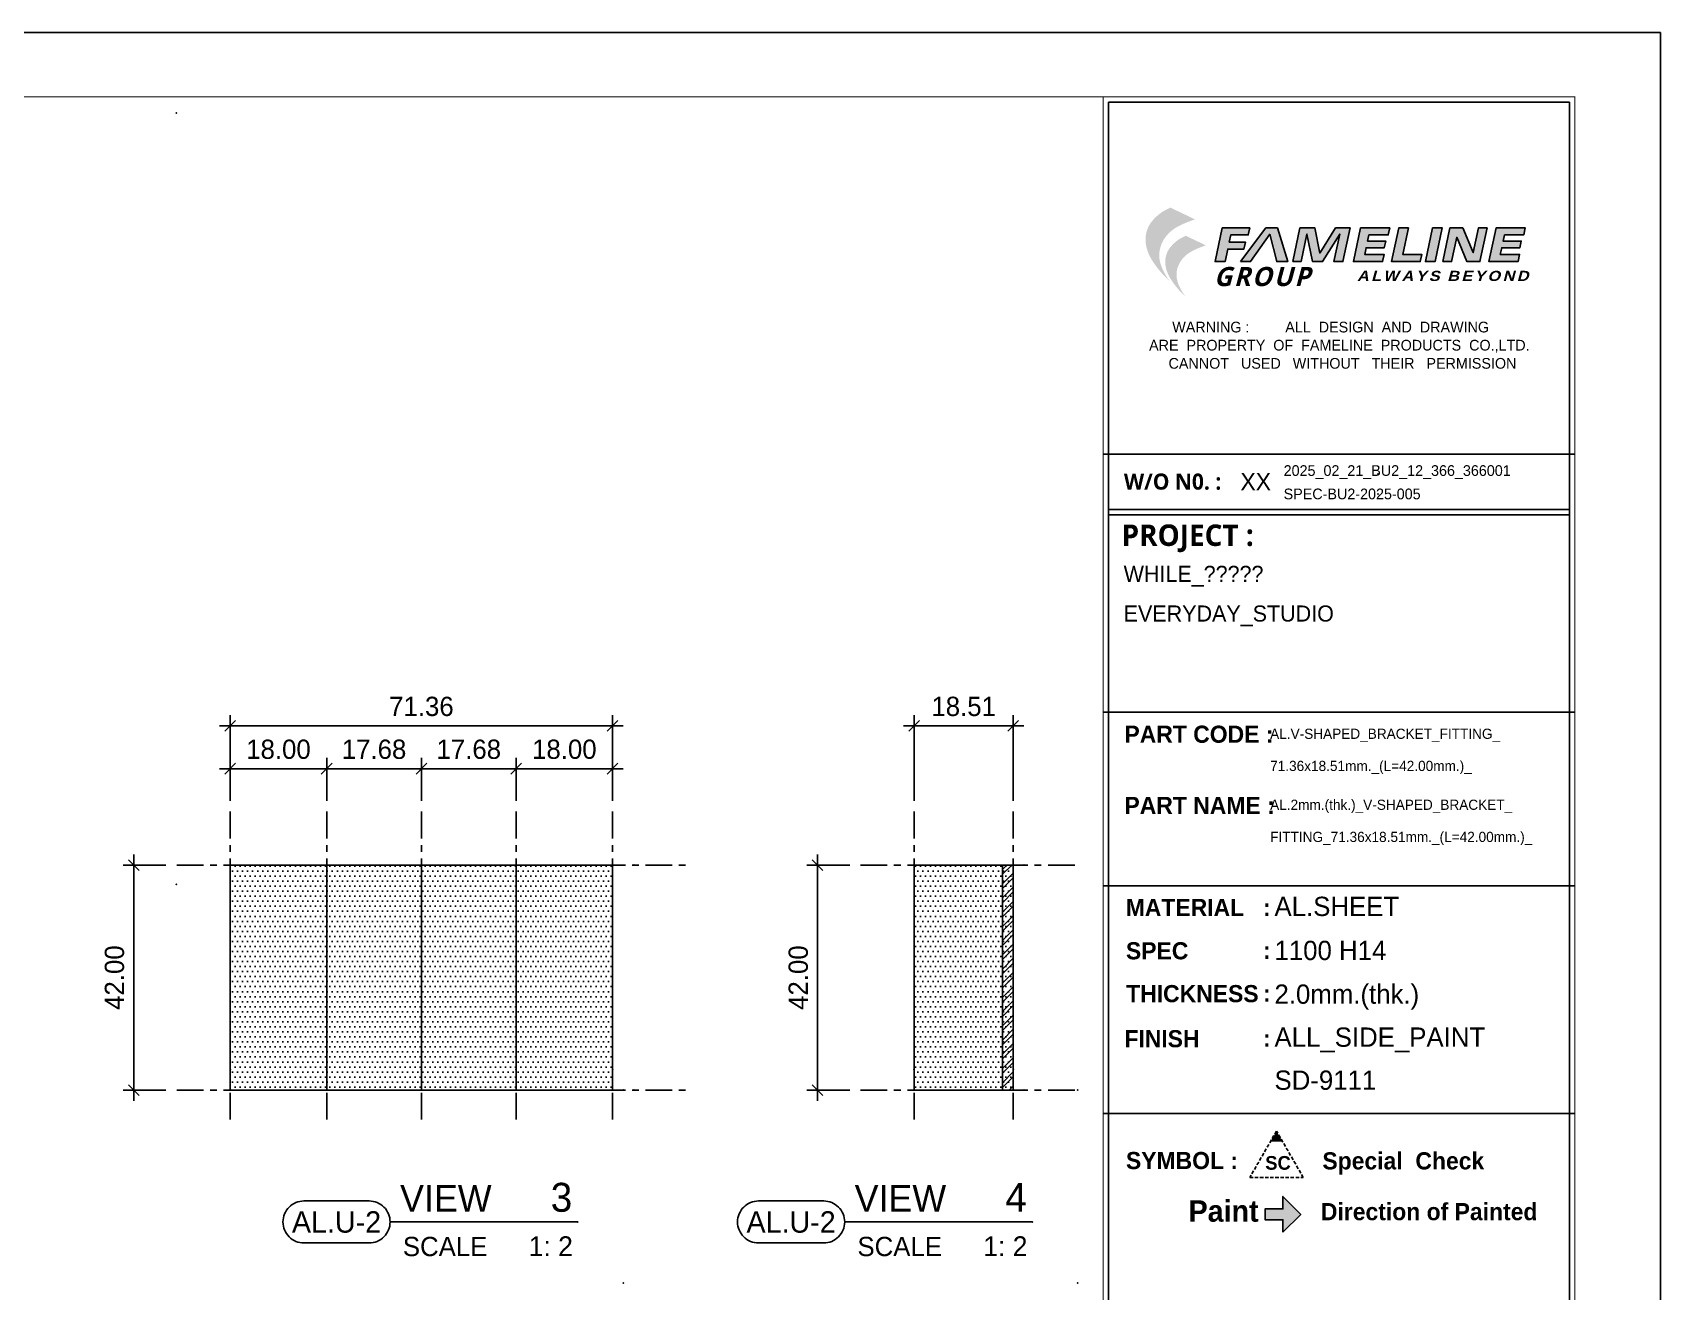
# Model space of a CAD drawing. Header units: millimetres. Extents: x -244126 to 368105, y -173968 to 259060.
# Drawn here: x 22393 to 22696.8, y 56581.8 to 56816.8 of the extents above; entities that cross this region are included whole.
import ezdxf
from ezdxf.enums import TextEntityAlignment as Align

# ---------------------------------------------------------------- set-up
doc = ezdxf.new("R2010")
doc.units = ezdxf.units.MM
doc.header["$MEASUREMENT"] = 0
for name, pattern in [('005_GG_TA_LINE', [13.75, 5, -1.25, 1.25, -1.25, 5]), ('ACAD_ISO04W100', [30, 24, -3, 0, -3]), ('BORDER2', [22.225, 6.35, -3.175, 6.35, -3.175, 0, -3.175]), ('CENTER', [2, 1.25, -0.25, 0.25, -0.25]), ('HIDDEN', [9.525, 6.35, -3.175]), ('TA_GL_000.00010', [0.000275, 0.0001, -2.5e-05, 2.5e-05, -2.5e-05, 0.0001]), ('TA_GL_005.00', [13.75, 5, -1.25, 1.25, -1.25, 5])]:
    doc.linetypes.add(name, pattern=pattern)
for name, color, linetype in [('000 - D I M 0.25', 6, 'Continuous'), ('000 - GRID', 8, 'CENTER'), ('000 - H A T C H', 8, 'Continuous'), ('000 - L I N E 0.1', 1, 'Continuous'), ('000 - SYMBOL CON', 1, 'Continuous'), ('000 - T E X T', 4, 'Continuous'), ('000 - TITLEBLOCK', 4, 'Continuous'), ('FL-Support ii', 5, 'Continuous'), ('T E X T', 4, 'Continuous')]:
    doc.layers.add(name, color=color, linetype=linetype)
doc.styles.add('BROWALLIA', font='BrowalliaUPC.ttf')
doc.styles.add('Cetury Gothic', font='GOTHIC.TTF')
doc.styles.add('CORDIA', font='cordia.shx')
doc.styles.add('MtXpl_BrowalliaUPC', font='BrowalliaUPC.ttf')
doc.styles.add('MtXpl_Century_Gothic', font='GOTHICB.TTF')
doc.styles.add('MtXpl_Malgun_Gothic', font='malgunbd.ttf')
doc.styles.add('TA', font='Cordia New.ttf', dxfattribs={"height": 4.5})
doc.dimstyles.new('DIM E-E', dxfattribs={"dimscale": 2, "dimtxt": 0.18, "dimasz": 0.1, "dimexe": 0.1, "dimexo": 0.1, "dimgap": 0.09, "dimtad": 1, "dimtoh": 1, "dimzin": 0, "dimdsep": 46, "dimtxsty": 'CORDIA', "dimblk": 'OBLIQUE', "dimcen": 0.1, "dimdle": 0.1, "dimclrd": 40, "dimclre": 140, "dimclrt": 3, "dimadec": 0, "dimazin": 0, "dimtfac": 1, "dimtix": 1, "dimtmove": 2, "dimatfit": 3, "dimfxl": 1, "dimtolj": 1, "dimtzin": 0, "dimarcsym": 0})
pattern_1 = [(0, (2041.442, 16.5238), (0.46875, 0.9375), [0, -0.9375])]

# ---------------------------------------------------------------- blocks, each defined once
blk = doc.blocks.new('A$Cfd196da9')
at = {"color": 0, "linetype": 'ByBlock', "const_width": 0.1}
blk.add_lwpolyline([(-143.5, -98), (96.5, -98), (96.5, 99), (-143.5, 99)], close=True, dxfattribs=at)
blk = doc.blocks.new('NEW LOGO FAMELINE')
h = blk.add_hatch(color=3)
h.dxf.hatch_style = 1
h.set_gradient(color1=(51, 51, 51), color2=(132, 132, 132), tint=1, name='INVHEMISPHERICAL')
edge = h.paths.add_edge_path()
edge.add_spline(control_points=[(167, -151.3), (166.2, -150.2), (164.6, -148), (161.9, -143.2), (159.3, -137.4), (158.4, -130.6), (159.4, -124.4), (161.9, -118.6), (166.8, -112.3), (175.3, -106.8), (182.7, -104.2), (186.7, -102.7)], knot_values=[0, 0, 0, 0, 3.999368, 8.221458, 16.423435, 22.935826, 28.683381, 35.030362, 41.70231, 52.106571, 65.045306, 65.045306, 65.045306, 65.045306], degree=3, periodic=0)
edge.add_line((186.7, -102.7), (167.5, -93.5))
edge.add_spline(control_points=[(167.5, -93.5), (165.3, -94.5), (160.7, -96.8), (154.8, -101.7), (150.3, -107.6), (148, -114.3), (147.8, -121.1), (149.6, -128.8), (153.3, -135.6), (157.9, -141.6), (162.1, -146.7), (165.3, -149.7), (167, -151.3)], knot_values=[0, 0, 0, 0, 7.114643, 15.455222, 22.761373, 29.246418, 36.248595, 42.954952, 52.716962, 59.173886, 65.493194, 72.469008, 72.469008, 72.469008, 72.469008], degree=3, periodic=0)
edge = h.paths.add_edge_path(flags=16)
edge.add_spline(control_points=[(174.4, -106.3), (174.1, -106.2), (172.5, -105.6), (168.6, -105.4), (162.7, -105.8), (156.2, -106.9), (152.6, -109.1), (151, -110.1)], knot_values=[0, 0, 0, 0, 1.056476, 5.025479, 11.599149, 18.811417, 24.352285, 24.352285, 24.352285, 24.352285], degree=3, periodic=0)
edge.add_spline(control_points=[(151, -110.1), (151.1, -109.8), (151.2, -109.5), (151.8, -108.3), (152.4, -107.3), (153.9, -105.1), (154.9, -104), (157.1, -101.7), (158.4, -100.5), (160.4, -99), (161.1, -98.5), (162.6, -97.6), (163.3, -97.1), (164.9, -96.2), (165.8, -95.8), (167, -95.2), (167.2, -95.1), (167.5, -95)], knot_values=[0.636744, 0.636744, 0.636744, 0.636744, 1.528083, 1.528083, 5.150301, 5.150301, 9.845601, 9.845601, 15.15015, 15.15015, 17.802424, 17.802424, 20.454698, 20.454698, 23.491903, 23.491903, 24.373762, 24.373762, 24.373762, 24.373762], degree=3, periodic=0)
edge.add_line((167.5, -95), (183.3, -102.6))
edge.add_spline(control_points=[(183.3, -102.6), (182.4, -102.9), (181.5, -103.2), (178.6, -104.4), (176.5, -105.2), (174.4, -106.3)], knot_values=[3.151221, 3.151221, 3.151221, 3.151221, 5.963358, 5.963358, 12.618488, 12.618488, 12.618488, 12.618488], degree=3, periodic=0)
h = blk.add_hatch(color=253)
h.dxf.hatch_style = 1
edge = h.paths.add_edge_path()
edge.add_spline(control_points=[(167.5, -95), (167.2, -95.1), (167, -95.2), (165.8, -95.8), (164.9, -96.2), (163.3, -97.1), (162.6, -97.6), (161.1, -98.5), (160.4, -99), (158.4, -100.5), (157.1, -101.7), (154.9, -104), (153.9, -105.1), (152.4, -107.3), (151.8, -108.3), (151.2, -109.5), (151.1, -109.8), (151, -110.1)], knot_values=[0.636744, 0.636744, 0.636744, 0.636744, 1.518603, 1.518603, 4.555808, 4.555808, 7.208082, 7.208082, 9.860357, 9.860357, 15.164905, 15.164905, 19.860205, 19.860205, 23.482423, 23.482423, 24.373762, 24.373762, 24.373762, 24.373762], degree=3, periodic=0)
edge.add_spline(control_points=[(151, -110.1), (152.6, -109.1), (156.2, -106.9), (162.7, -105.8), (168.6, -105.4), (172.5, -105.6), (174.1, -106.2), (174.4, -106.3)], knot_values=[0, 0, 0, 0, 5.540868, 12.753135, 19.326806, 23.295809, 24.352285, 24.352285, 24.352285, 24.352285], degree=3, periodic=0)
edge.add_spline(control_points=[(174.4, -106.3), (176.5, -105.2), (178.6, -104.4), (181.5, -103.2), (182.4, -102.9), (183.3, -102.6)], knot_values=[3.151221, 3.151221, 3.151221, 3.151221, 9.806351, 9.806351, 12.618488, 12.618488, 12.618488, 12.618488], degree=3, periodic=0)
edge.add_line((183.3, -102.6), (167.5, -95))
edge = h.paths.add_edge_path()
edge.add_spline(control_points=[(179.5, -116.8), (179.3, -116.9), (179.1, -117), (178.1, -117.4), (177.4, -117.8), (176, -118.5), (175.4, -118.9), (174.3, -119.6), (173.7, -120), (172, -121.3), (171, -122.3), (169.1, -124.2), (168.3, -125.1), (167.1, -126.9), (166.6, -127.7), (166.1, -128.8), (166, -129), (165.9, -129.2)], knot_values=[0.636744, 0.636744, 0.636744, 0.636744, 1.518603, 1.518603, 4.555808, 4.555808, 7.208082, 7.208082, 9.860357, 9.860357, 15.164905, 15.164905, 19.860205, 19.860205, 23.482423, 23.482423, 24.373762, 24.373762, 24.373762, 24.373762], degree=3, periodic=0)
edge.add_spline(control_points=[(165.9, -129.2), (166.3, -129), (166.6, -128.7), (167, -128.5)], knot_values=[0, 0, 0, 0, 1.522018, 1.522018, 1.522018, 1.522018], degree=3, periodic=0)
edge.add_spline(control_points=[(167, -128.5), (167.7, -128.1), (168.5, -127.7), (169.2, -127.3)], knot_values=[1.522018, 1.522018, 1.522018, 1.522018, 4.566053, 4.566053, 4.566053, 4.566053], degree=3, periodic=0)
edge.add_spline(control_points=[(169.2, -127.3), (169.5, -127.2), (170.2, -126.9), (171, -126.6), (171.6, -126.5)], knot_values=[4.566053, 4.566053, 4.566053, 4.566053, 5.540868, 7.610089, 7.610089, 7.610089, 7.610089], degree=3, periodic=0)
edge.add_spline(control_points=[(171.6, -126.5), (172.4, -126.3), (173.2, -126.1), (174, -126)], knot_values=[7.610089, 7.610089, 7.610089, 7.610089, 10.654125, 10.654125, 10.654125, 10.654125], degree=3, periodic=0)
edge.add_spline(control_points=[(174, -126), (174.6, -125.9), (175.8, -125.7), (177.1, -125.6), (177.8, -125.5)], knot_values=[10.654125, 10.654125, 10.654125, 10.654125, 12.753135, 15.220178, 15.220178, 15.220178, 15.220178], degree=3, periodic=0)
edge.add_spline(control_points=[(177.8, -125.5), (178.9, -125.5), (180.1, -125.4), (181.4, -125.4), (181.5, -125.4)], knot_values=[15.220178, 15.220178, 15.220178, 15.220178, 19.326806, 19.786231, 19.786231, 19.786231, 19.786231], degree=3, periodic=0)
edge.add_spline(control_points=[(181.5, -125.4), (182.1, -125.5), (182.8, -125.5), (183.4, -125.6)], knot_values=[19.786231, 19.786231, 19.786231, 19.786231, 22.069258, 22.069258, 22.069258, 22.069258], degree=3, periodic=0)
edge.add_spline(control_points=[(183.4, -125.6), (183.7, -125.6), (184.1, -125.7), (184.5, -125.8), (184.6, -125.9)], knot_values=[22.069258, 22.069258, 22.069258, 22.069258, 23.295809, 23.591276, 23.591276, 23.591276, 23.591276], degree=3, periodic=0)
edge.add_spline(control_points=[(184.6, -125.9), (184.8, -125.9), (185, -126), (185.2, -126.1)], knot_values=[23.591276, 23.591276, 23.591276, 23.591276, 24.352285, 24.352285, 24.352285, 24.352285], degree=3, periodic=0)
edge.add_spline(control_points=[(185.2, -126.1), (186.9, -125.2), (188.6, -124.5), (191, -123.5), (191.8, -123.3), (192.5, -123)], knot_values=[3.151221, 3.151221, 3.151221, 3.151221, 9.806351, 9.806351, 12.618488, 12.618488, 12.618488, 12.618488], degree=3, periodic=0)
edge.add_line((192.5, -123), (179.5, -116.8))
h = blk.add_hatch(color=3)
h.dxf.hatch_style = 1
h.set_gradient(color1=(51, 51, 51), color2=(132, 132, 132), tint=1, name='INVHEMISPHERICAL')
edge = h.paths.add_edge_path()
edge.add_spline(control_points=[(179.1, -163.1), (178.5, -162.2), (177.2, -160.4), (174.9, -156.5), (172.8, -151.7), (172, -146), (172.8, -140.9), (174.9, -136.2), (178.9, -131), (185.9, -126.5), (192, -124.3), (195.3, -123.1)], knot_values=[0, 0, 0, 0, 3.28902, 6.761203, 13.506384, 18.862075, 23.588778, 28.808439, 34.295348, 42.851654, 53.492273, 53.492273, 53.492273, 53.492273], degree=3, periodic=0)
edge.add_line((195.3, -123.1), (179.5, -115.6))
edge.add_spline(control_points=[(179.5, -115.6), (177.7, -116.4), (173.9, -118.3), (169.1, -122.3), (165.3, -127.2), (163.4, -132.7), (163.3, -138.3), (164.8, -144.6), (167.9, -150.2), (171.6, -155.1), (175.1, -159.3), (177.7, -161.8), (179.1, -163.1)], knot_values=[0, 0, 0, 0, 5.850974, 12.71014, 18.718608, 24.051811, 29.810295, 35.325501, 43.35363, 48.663707, 53.86061, 59.597414, 59.597414, 59.597414, 59.597414], degree=3, periodic=0)
edge = h.paths.add_edge_path(flags=16)
edge.add_spline(control_points=[(171.6, -126.5), (171, -126.6), (170.2, -126.9), (169.5, -127.2), (169.2, -127.3)], knot_values=[4.566053, 4.566053, 4.566053, 4.566053, 6.635274, 7.610089, 7.610089, 7.610089, 7.610089], degree=3, periodic=0)
edge.add_spline(control_points=[(169.2, -127.3), (168.5, -127.7), (167.7, -128.1), (167, -128.5)], knot_values=[1.522018, 1.522018, 1.522018, 1.522018, 4.566053, 4.566053, 4.566053, 4.566053], degree=3, periodic=0)
edge.add_spline(control_points=[(167, -128.5), (166.6, -128.7), (166.3, -129), (165.9, -129.2)], knot_values=[0, 0, 0, 0, 1.522018, 1.522018, 1.522018, 1.522018], degree=3, periodic=0)
edge.add_spline(control_points=[(165.9, -129.2), (166, -129), (166.1, -128.8), (166.6, -127.7), (167.1, -126.9), (168.3, -125.1), (169.1, -124.2), (171, -122.3), (172, -121.3), (173.7, -120), (174.3, -119.6), (175.4, -118.9), (176, -118.5), (177.4, -117.8), (178.1, -117.4), (179.1, -117), (179.3, -116.9), (179.5, -116.8)], knot_values=[0.636744, 0.636744, 0.636744, 0.636744, 1.528083, 1.528083, 5.150301, 5.150301, 9.845601, 9.845601, 15.15015, 15.15015, 17.802424, 17.802424, 20.454698, 20.454698, 23.491903, 23.491903, 24.373762, 24.373762, 24.373762, 24.373762], degree=3, periodic=0)
edge.add_line((179.5, -116.8), (192.5, -123))
edge.add_spline(control_points=[(192.5, -123), (191.8, -123.3), (191, -123.5), (188.6, -124.5), (186.9, -125.2), (185.2, -126.1)], knot_values=[3.151221, 3.151221, 3.151221, 3.151221, 5.963358, 5.963358, 12.618488, 12.618488, 12.618488, 12.618488], degree=3, periodic=0)
edge.add_spline(control_points=[(185.2, -126.1), (185, -126), (184.8, -125.9), (184.6, -125.9)], knot_values=[23.591276, 23.591276, 23.591276, 23.591276, 24.352285, 24.352285, 24.352285, 24.352285], degree=3, periodic=0)
edge.add_spline(control_points=[(184.6, -125.9), (184.5, -125.8), (184.1, -125.7), (183.7, -125.6), (183.4, -125.6)], knot_values=[22.069258, 22.069258, 22.069258, 22.069258, 22.364725, 23.591276, 23.591276, 23.591276, 23.591276], degree=3, periodic=0)
edge.add_spline(control_points=[(183.4, -125.6), (182.8, -125.5), (182.1, -125.5), (181.5, -125.4)], knot_values=[19.786231, 19.786231, 19.786231, 19.786231, 22.069258, 22.069258, 22.069258, 22.069258], degree=3, periodic=0)
edge.add_spline(control_points=[(181.5, -125.4), (181.4, -125.4), (180.1, -125.4), (178.9, -125.5), (177.8, -125.5)], knot_values=[15.220178, 15.220178, 15.220178, 15.220178, 15.679604, 19.786231, 19.786231, 19.786231, 19.786231], degree=3, periodic=0)
edge.add_spline(control_points=[(177.8, -125.5), (177.1, -125.6), (175.8, -125.7), (174.6, -125.9), (174, -126)], knot_values=[10.654125, 10.654125, 10.654125, 10.654125, 13.121167, 15.220178, 15.220178, 15.220178, 15.220178], degree=3, periodic=0)
edge.add_spline(control_points=[(174, -126), (173.2, -126.1), (172.4, -126.3), (171.6, -126.5)], knot_values=[7.610089, 7.610089, 7.610089, 7.610089, 10.654125, 10.654125, 10.654125, 10.654125], degree=3, periodic=0)
blk = doc.blocks.new('*U1675')
h = blk.add_hatch(color=3)
h.dxf.hatch_style = 1
h.paths.add_polyline_path([(510.88, 377.25), (512.73, 377.25), (513.23, 379.59), (516.26, 379.59), (516.54, 380.9), (513.5, 380.9), (513.78, 382.22), (517.05, 382.22), (517.34, 383.55), (512.22, 383.55)])
h.paths.add_polyline_path([(515.64, 377.25), (517.5, 377.25), (521.06, 382.34), (522.38, 377.25), (524.44, 377.25), (522.5, 383.55), (520.35, 383.55)])
h.paths.add_polyline_path([(528.02, 382.4), (529.06, 377.25), (530.93, 377.25), (534.14, 382.39), (533.05, 377.25), (534.73, 377.25), (536.07, 383.55), (533.35, 383.55), (530.4, 378.85), (529.51, 383.55), (526.71, 383.55), (525.37, 377.25), (526.93, 377.25)])
h.paths.add_polyline_path([(536.68, 377.25), (542.13, 377.25), (542.41, 378.58), (538.81, 378.58), (539.07, 379.83), (542.46, 379.83), (542.73, 381.07), (539.34, 381.07), (539.58, 382.22), (543.19, 382.22), (543.47, 383.55), (538.02, 383.55)])
h.paths.add_polyline_path([(543.82, 377.25), (549.18, 377.25), (549.46, 378.58), (545.9, 378.58), (546.95, 383.55), (545.16, 383.55)])
h.paths.add_polyline_path([(550.13, 377.25), (551.92, 377.25), (553.26, 383.55), (551.47, 383.55)])
h.paths.add_polyline_path([(553.37, 377.25), (555.01, 377.25), (555.97, 381.8), (557.88, 377.25), (560.29, 377.25), (561.63, 383.55), (560.03, 383.55), (559.05, 378.94), (557.1, 383.55), (554.71, 383.55)])
h.paths.add_polyline_path([(561.98, 377.25), (567.43, 377.25), (567.71, 378.58), (564.11, 378.58), (564.37, 379.83), (567.76, 379.83), (568.03, 381.07), (564.64, 381.07), (564.88, 382.22), (568.48, 382.22), (568.77, 383.55), (563.32, 383.55)])
h = blk.add_hatch(color=150)
h.dxf.hatch_style = 1
h.paths.add_polyline_path([(522.34, 214.96), (521.18, 212.96), (523.49, 212.96)])
at = {"layer": 'FL-Support ii'}
blk.add_hatch(color=1, dxfattribs=at).paths.add_polyline_path([(523.53, 200.43), (523.53, 202.76), (526.87, 199.42), (523.53, 196.08), (523.53, 198.41), (520.19, 198.41), (520.19, 200.43)])
at = {"color": 3, "linetype": 'Continuous'}
for p, q in [((490, 341.3), (578, 341.3)), ((490, 293.14), (578, 293.14)), ((578, 260.72), (490, 260.72)), ((578, 260.72), (490, 260.72)), ((578, 218.23), (490, 218.23))]:
    blk.add_line(p, q, dxfattribs=at)
at = {"color": 3}
for points in [[(517.34, 383.55), (512.22, 383.55), (510.88, 377.25), (512.73, 377.25), (513.23, 379.59), (516.26, 379.59), (516.54, 380.9), (513.5, 380.9), (513.78, 382.22), (517.05, 382.22), (517.34, 383.55)], [(515.64, 377.25), (520.35, 383.55), (522.5, 383.55), (524.44, 377.25), (522.38, 377.25), (521.06, 382.34), (517.5, 377.25), (515.64, 377.25)], [(525.37, 377.25), (526.93, 377.25), (528.02, 382.4), (529.06, 377.25), (530.93, 377.25), (534.14, 382.39), (533.05, 377.25), (534.73, 377.25), (536.07, 383.55), (533.35, 383.55), (530.4, 378.85), (529.51, 383.55), (526.71, 383.55), (525.37, 377.25)], [(546.95, 383.55), (545.16, 383.55), (543.82, 377.25), (549.18, 377.25), (549.46, 378.58), (545.9, 378.58), (546.95, 383.55)], [(551.47, 383.55), (553.26, 383.55), (551.92, 377.25), (550.13, 377.25), (551.47, 383.55)], [(553.37, 377.25), (555.01, 377.25), (555.97, 381.8), (557.88, 377.25), (560.29, 377.25), (561.63, 383.55), (560.03, 383.55), (559.05, 378.94), (557.1, 383.55), (554.71, 383.55), (553.37, 377.25)]]:
    blk.add_lwpolyline(points, dxfattribs=at)
for points in [[(539.58, 382.22), (543.19, 382.22), (543.47, 383.55), (538.02, 383.55), (536.68, 377.25), (542.13, 377.25), (542.41, 378.58), (538.81, 378.58), (539.07, 379.83), (542.46, 379.83), (542.73, 381.07), (539.34, 381.07)], [(564.88, 382.22), (568.48, 382.22), (568.77, 383.55), (563.32, 383.55), (561.98, 377.25), (567.43, 377.25), (567.71, 378.58), (564.11, 378.58), (564.37, 379.83), (567.76, 379.83), (568.03, 381.07), (564.64, 381.07)]]:
    blk.add_lwpolyline(points, close=True, dxfattribs=at)
at = {"color": 3, "linetype": 'Continuous'}
blk.add_lwpolyline([(577, 330.96), (577, 329.96), (491, 329.96), (491, 330.96)], close=True, dxfattribs=at)
at = {"color": 150, "linetype": 'HIDDEN', "ltscale": 0.1}
blk.add_lwpolyline([(517.34, 206.3), (527.34, 206.3), (522.34, 214.96), (517.34, 206.3)], dxfattribs=at)
for p in [(317, 405), (541.3, 337.59), (541.3, 333.89), (317, 261)]:
    blk.add_point(p)
at = {"layer": '000 - L I N E 0.1', "color": 21, "linetype": 'Continuous'}
blk.add_lwpolyline([(579.76, 420), (594, 420), (594, 405.76)], dxfattribs=at)
at = {"layer": '000 - T E X T', "color": 3, "const_width": 0.2}
blk.add_lwpolyline([(578, 14), (490, 14), (490, 408), (578, 408)], close=True, dxfattribs=at)
at = {"layer": '000 - T E X T', "color": 3}
blk.add_lwpolyline([(577, 15), (491, 15), (491, 407), (577, 407)], close=True, dxfattribs=at)
at = {"layer": '000 - TITLEBLOCK', "color": 250}
blk.add_lwpolyline([(0, 0), (594, 0), (594, 420), (0, 420)], close=True, dxfattribs=at)
at = {"layer": 'FL-Support ii', "color": 5}
blk.add_lwpolyline([(523.53, 196.08), (526.87, 199.42), (523.53, 202.76), (523.53, 200.43), (520.19, 200.43), (520.19, 198.41), (523.53, 198.41)], close=True, dxfattribs=at)
at = {"color": 3, "xscale": 0.2379114290367492, "yscale": 0.2379114290367492, "zscale": 0.2379114290367492}
blk.add_blockref('NEW LOGO FAMELINE', (462.69, 409.57), dxfattribs=at)
at = {"layer": '000 - T E X T', "color": 3, "xscale": 2, "yscale": 2, "zscale": 2}
blk.add_blockref('A$Cfd196da9', (297, 210), dxfattribs=at)
at = {"color": 2, "attachment_point": 1, "style": 'Cetury Gothic'}
for s, width, insert, char_height in [('{\\f@Meiryo UI|b1|i1|c0|p34;\\T1.1;GROUP}', 22.5192, (510.65, 376.25), 3.5687), ('{\\fArial Black|b0|i1|c0|p34;\\T1.2;ALWAYS BEYOND}', 36.507, (537.36, 375.53), 1.9033)]:
    blk.add_mtext_dynamic_manual_height_columns(s, width=width, gutter_width=5.95, heights=[0], dxfattribs=dict(at, insert=insert, char_height=char_height))
at = {"color": 4, "style": 'TA'}
blk.add_attdef('PAPER_SIZE', text='', height=2.5, dxfattribs=at).set_placement((568.6, 9.97), align=Align.MIDDLE_RIGHT)
blk.add_attdef('SCALE_SIZE', text='', height=2.5, dxfattribs=at).set_placement((573.51, 10.03), align=Align.MIDDLE_LEFT)
at = {"layer": '000 - D I M 0.25', "color": 2, "insert": (518.99, 202.05), "char_height": 4, "width": 134.2273, "attachment_point": 3, "style": 'BROWALLIA'}
blk.add_mtext('{\\fBrowalliaUPC|b1|i0|c222|p34;Paint}', dxfattribs=at)
at = {"layer": '000 - T E X T', "color": 250, "style": 'TA'}
for tag, height, p in [('SUPERLINK', 2, (17.26, 415.77)), ('NAMEFILE', 2, (17.26, 411.76)), ('SC', 40, (3.36, 375.21))]:
    blk.add_attdef(tag, text='', height=height, dxfattribs=at).set_placement(p, align=Align.MIDDLE_LEFT)
at = {"layer": '000 - T E X T', "color": 4, "style": 'TA'}
for tag, height, p in [('NAME_JOB_1', 2, (523.67, 338.25)), ('NAME_JOB_2', 2, (523.67, 333.89)), ('NAME_PROJECT_1', 3, (493.81, 318.97)), ('NAME_PROJECT_2', 3, (493.81, 311.57)), ('NAME_PROJECT_3', 3, (493.81, 304.17)), ('CODE_VALUE_1', 1.9, (521.15, 289.12)), ('CODE_VALUE_2', 1.9, (521.15, 283.12)), ('PART_NAME_VALUE_1', 1.9, (521.15, 275.87)), ('PART_NAME_VALUE_2', 1.9, (521.15, 269.87)), ('PART_NAME_VALUE_3', 1.9, (521.15, 263.87)), ('MATTERIAL_VALUE_1', 3.6, (521.96, 256.9)), ('SPEC_VALUE', 3.6, (521.96, 248.68)), ('THICKNESS_VALUE', 3.6, (521.96, 240.53)), ('COATING_VALUE_1', 3.6, (521.96, 232.5)), ('COATING_VALUE_2', 3.6, (521.96, 224.47)), ('NAME_TITLE_1', 2.4, (494.51, 77.62)), ('NAME_TITLE_2', 2.4, (494.51, 70.96)), ('NAME_TITLE_3', 2.4, (494.51, 64.3)), ('DRAWING_NO1', 2.4, (494.61, 32.92)), ('DRAWING_NO2', 2.4, (494.61, 24.91))]:
    blk.add_attdef(tag, text='', height=height, dxfattribs=at).set_placement(p, align=Align.MIDDLE_LEFT)
for tag, p in [('NAME_DAFT', (553.41, 136.22)), ('NAME_CHECKED', (553.41, 122.6)), ('NAME_DESIGNER', (553.41, 109.21)), ('NAME_DESIGN_MGR', (553.41, 95.12))]:
    blk.add_attdef(tag, text='', height=3.6, dxfattribs=at).set_placement(p, align=Align.MIDDLE_CENTER)
for tag, p, height in [('REV', (553.53, 50.25), 3.75), ('NAME_REMARK', (55.29, 17.3), 4)]:
    blk.add_attdef(tag, p, '', height=height, dxfattribs=at)
at = {"layer": '000 - T E X T', "color": 4, "style": 'Cetury Gothic'}
for tag, p in [('SHEET_NO.', (561.58, 34)), ('TOTAL_SHEET_NO.', (560.97, 17.64))]:
    blk.add_attdef(tag, text='', height=3.6, dxfattribs=at).set_placement(p, align=Align.CENTER)
at = {"layer": 'T E X T', "color": 4, "linetype": '005_GG_TA_LINE'}
for s, height, style, p in [(' WARNING :         ALL  DESIGN  AND  DRAWING', 2, 'Cetury Gothic', (502.13, 364.03)), ('ARE  PROPERTY  OF  FAMELINE  PRODUCTS  CO.,LTD.', 2, 'Cetury Gothic', (498.55, 360.65)), (' CANNOT   USED   WITHOUT   THEIR   PERMISSION', 2, 'Cetury Gothic', (501.44, 357.26)), ('W/O N0. :', 3, 'MtXpl_Malgun_Gothic', (493.85, 334.69)), ('XX', 3.2, 'Cetury Gothic', (515.6, 334.57)), ('PROJECT :', 4, 'MtXpl_Malgun_Gothic', (493.42, 324.18)), ('PART CODE :', 3.2, 'MtXpl_Century_Gothic', (493.95, 287.44)), ('PART NAME :', 3.2, 'MtXpl_Century_Gothic', (493.95, 274.15)), ('MATERIAL', 3.2, 'MtXpl_Century_Gothic', (494.19, 255.1)), (':', 3.2, 'MtXpl_Century_Gothic', (519.82, 255.1)), ('SPEC', 3.2, 'MtXpl_Century_Gothic', (494.23, 247.02)), (':', 3.2, 'MtXpl_Century_Gothic', (519.82, 247.1)), ('THICKNESS', 3.2, 'MtXpl_Century_Gothic', (494.27, 239.02)), (':', 3.2, 'MtXpl_Century_Gothic', (519.82, 239.1)), ('FINISH', 3.2, 'MtXpl_Century_Gothic', (493.94, 230.61)), (':', 3.2, 'MtXpl_Century_Gothic', (519.82, 230.69)), ('SYMBOL :', 3.2, 'MtXpl_Century_Gothic', (494.23, 207.87)), ('Special  Check', 3.2, 'MtXpl_Century_Gothic', (530.9, 207.81)), ('Direction of Painted', 3.2, 'MtXpl_Century_Gothic', (530.62, 198.33))]:
    blk.add_text(s, height=height, dxfattribs=dict(at, style=style)).set_placement(p)
at = {"layer": 'T E X T', "color": 150, "insert": (520.24, 210.31), "char_height": 2.56, "attachment_point": 1, "style": 'Cetury Gothic'}
blk.add_mtext('{\\fCentury Gothic|b1|i0|c0|p34;SC}', dxfattribs=at)
blk = doc.blocks.new('*U4481')
at = {"color": 4}
blk.add_line((-4.26, 5.7), (-21.76, 5.7), dxfattribs=at)
at = {"linetype": 'TA_GL_000.00010'}
blk.add_point((0, 18), dxfattribs=at)
for p in [(-4.26, 5.7), (0, 0)]:
    blk.add_point(p)
at = {"layer": '000 - SYMBOL CON', "color": 0, "linetype": 'ByBlock'}
blk.add_lwpolyline([(-29.8, 7.66, 0.414214), (-31.76, 5.7, 0.414214), (-29.8, 3.74), (-23.72, 3.74, 0.414214), (-21.76, 5.7, 0.414214), (-23.72, 7.66)], format="xyb", close=True, dxfattribs=at)
at = {"color": 4, "linetype": 'BORDER2', "style": 'Cetury Gothic'}
blk.add_text('SCALE', height=1.8, dxfattribs=at).set_placement((-20.57, 2.51))
at = {"color": 0, "style": 'TA'}
for tag, p in [('HEADING2', (-20.83, 10.65)), ('HEADING', (-20.83, 6.65))]:
    blk.add_attdef(tag, p, '', height=2.5, dxfattribs=at)
for tag, height, p in [('LO', 2.7, (-4.76, 6.65)), ('SC', 1.85, (-4.7, 2.51))]:
    blk.add_attdef(tag, text='', height=height, dxfattribs=at).set_placement(p, align=Align.RIGHT)
at = {"layer": '000 - T E X T', "color": 0, "style": 'MtXpl_BrowalliaUPC'}
blk.add_attdef('NO.CODE', text='', height=2, dxfattribs=at).set_placement((-26.76, 5.7), align=Align.MIDDLE_CENTER)
blk = doc.blocks.new('*U4469')
at = {"color": 3}
blk.add_point((0, -38.18), dxfattribs=at)
at = {"layer": '000 - GRID', "color": 0, "linetype": 'ByBlock'}
blk.add_line((0, 10), (0, -48.18), dxfattribs=at)
at = {"layer": '000 - GRID', "color": 0}
blk.add_point((0, 0), dxfattribs=at)
at = {"style": 'TA', "flags": 1}
blk.add_attdef('LOCATION', (6, 6), '', height=4.5, dxfattribs=at)
blk = doc.blocks.new('_Oblique')
at = {"color": 0, "linetype": 'ByBlock', "lineweight": -2}
blk.add_line((-0.5, -0.5), (0.5, 0.5), dxfattribs=at)
blk = doc.blocks.new('*D4591')
at = {"color": 140, "linetype": 'ACAD_ISO04W100', "lineweight": -2, "transparency": 16777216}
for p, q in [((22429.89, 56673.4), (22429.89, 56681.4)), ((22447.89, 56673.4), (22447.89, 56681.4))]:
    blk.add_line(p, q, dxfattribs=at)
at = {"color": 40, "lineweight": -2, "transparency": 16777216}
blk.add_line((22427.89, 56679.4), (22449.89, 56679.4), dxfattribs=at)
at = {"layer": 'Defpoints', "color": 0, "transparency": 16777216}
for p in [(22447.89, 56679.4), (22429.89, 56671.4), (22447.89, 56671.4)]:
    blk.add_point(p, dxfattribs=at)
at = {"color": 40, "lineweight": -2, "transparency": 16777216, "xscale": 2, "yscale": 2, "zscale": 2, "rotation": 180}
blk.add_blockref('_Oblique', (22429.89, 56679.4), dxfattribs=at)
at = {"color": 40, "lineweight": -2, "transparency": 16777216, "xscale": 2, "yscale": 2, "zscale": 2}
blk.add_blockref('_Oblique', (22447.89, 56679.4), dxfattribs=at)
at = {"color": 3, "transparency": 16777216, "insert": (22438.89, 56683), "char_height": 3.6, "attachment_point": 5, "style": 'CORDIA'}
blk.add_mtext('\\A1;18.00', dxfattribs=at)
blk = doc.blocks.new('*D4592')
at = {"color": 140, "linetype": 'ACAD_ISO04W100', "lineweight": -2, "transparency": 16777216}
for p, q in [((22447.89, 56673.4), (22447.89, 56681.4)), ((22465.57, 56673.4), (22465.57, 56681.4))]:
    blk.add_line(p, q, dxfattribs=at)
at = {"color": 40, "lineweight": -2, "transparency": 16777216}
blk.add_line((22445.89, 56679.4), (22467.57, 56679.4), dxfattribs=at)
at = {"layer": 'Defpoints', "color": 0, "transparency": 16777216}
for p in [(22465.57, 56679.4), (22447.89, 56671.4), (22465.57, 56671.4)]:
    blk.add_point(p, dxfattribs=at)
at = {"color": 40, "lineweight": -2, "transparency": 16777216, "xscale": 2, "yscale": 2, "zscale": 2, "rotation": 180}
blk.add_blockref('_Oblique', (22447.89, 56679.4), dxfattribs=at)
at = {"color": 40, "lineweight": -2, "transparency": 16777216, "xscale": 2, "yscale": 2, "zscale": 2}
blk.add_blockref('_Oblique', (22465.57, 56679.4), dxfattribs=at)
at = {"color": 3, "transparency": 16777216, "insert": (22456.73, 56683), "char_height": 3.6, "attachment_point": 5, "style": 'CORDIA'}
blk.add_mtext('\\A1;17.68', dxfattribs=at)
blk = doc.blocks.new('*D4593')
at = {"color": 140, "linetype": 'ACAD_ISO04W100', "lineweight": -2, "transparency": 16777216}
for p, q in [((22465.57, 56673.4), (22465.57, 56681.4)), ((22483.25, 56673.4), (22483.25, 56681.4))]:
    blk.add_line(p, q, dxfattribs=at)
at = {"color": 40, "lineweight": -2, "transparency": 16777216}
blk.add_line((22463.57, 56679.4), (22485.25, 56679.4), dxfattribs=at)
at = {"layer": 'Defpoints', "color": 0, "transparency": 16777216}
for p in [(22483.25, 56679.4), (22465.57, 56671.4), (22483.25, 56671.4)]:
    blk.add_point(p, dxfattribs=at)
at = {"color": 40, "lineweight": -2, "transparency": 16777216, "xscale": 2, "yscale": 2, "zscale": 2, "rotation": 180}
blk.add_blockref('_Oblique', (22465.57, 56679.4), dxfattribs=at)
at = {"color": 40, "lineweight": -2, "transparency": 16777216, "xscale": 2, "yscale": 2, "zscale": 2}
blk.add_blockref('_Oblique', (22483.25, 56679.4), dxfattribs=at)
at = {"color": 3, "transparency": 16777216, "insert": (22474.41, 56683), "char_height": 3.6, "attachment_point": 5, "style": 'CORDIA'}
blk.add_mtext('\\A1;17.68', dxfattribs=at)
blk = doc.blocks.new('*D4594')
at = {"color": 140, "linetype": 'ACAD_ISO04W100', "lineweight": -2, "transparency": 16777216}
for p, q in [((22483.25, 56673.4), (22483.25, 56681.4)), ((22501.25, 56673.4), (22501.25, 56681.4))]:
    blk.add_line(p, q, dxfattribs=at)
at = {"color": 40, "lineweight": -2, "transparency": 16777216}
blk.add_line((22481.25, 56679.4), (22503.25, 56679.4), dxfattribs=at)
at = {"layer": 'Defpoints', "color": 0, "transparency": 16777216}
for p in [(22501.25, 56679.4), (22483.25, 56671.4), (22501.25, 56671.4)]:
    blk.add_point(p, dxfattribs=at)
at = {"color": 40, "lineweight": -2, "transparency": 16777216, "xscale": 2, "yscale": 2, "zscale": 2, "rotation": 180}
blk.add_blockref('_Oblique', (22483.25, 56679.4), dxfattribs=at)
at = {"color": 40, "lineweight": -2, "transparency": 16777216, "xscale": 2, "yscale": 2, "zscale": 2}
blk.add_blockref('_Oblique', (22501.25, 56679.4), dxfattribs=at)
at = {"color": 3, "transparency": 16777216, "insert": (22492.25, 56683), "char_height": 3.6, "attachment_point": 5, "style": 'CORDIA'}
blk.add_mtext('\\A1;18.00', dxfattribs=at)
blk = doc.blocks.new('*D4595')
at = {"color": 140, "linetype": 'ACAD_ISO04W100', "lineweight": -2, "transparency": 16777216}
for p, q in [((22429.89, 56673.4), (22429.89, 56689.4)), ((22501.25, 56673.4), (22501.25, 56689.4))]:
    blk.add_line(p, q, dxfattribs=at)
at = {"color": 40, "lineweight": -2, "transparency": 16777216}
blk.add_line((22427.89, 56687.4), (22503.25, 56687.4), dxfattribs=at)
at = {"layer": 'Defpoints', "color": 0, "transparency": 16777216}
for p in [(22501.25, 56687.4), (22429.89, 56671.4), (22501.25, 56671.4)]:
    blk.add_point(p, dxfattribs=at)
at = {"color": 40, "lineweight": -2, "transparency": 16777216, "xscale": 2, "yscale": 2, "zscale": 2, "rotation": 180}
blk.add_blockref('_Oblique', (22429.89, 56687.4), dxfattribs=at)
at = {"color": 40, "lineweight": -2, "transparency": 16777216, "xscale": 2, "yscale": 2, "zscale": 2}
blk.add_blockref('_Oblique', (22501.25, 56687.4), dxfattribs=at)
at = {"color": 3, "transparency": 16777216, "insert": (22465.57, 56691), "char_height": 3.6, "attachment_point": 5, "style": 'CORDIA'}
blk.add_mtext('\\A1;71.36', dxfattribs=at)
blk = doc.blocks.new('*U4521')
at = {"color": 3}
blk.add_point((0, -75.36), dxfattribs=at)
at = {"layer": '000 - GRID', "color": 0, "linetype": 'ByBlock'}
blk.add_line((0, 10), (0, -85.36), dxfattribs=at)
at = {"layer": '000 - GRID', "color": 0}
blk.add_point((0, 0), dxfattribs=at)
at = {"style": 'TA', "flags": 1}
blk.add_attdef('LOCATION', (6, 6), '', height=4.5, dxfattribs=at)
blk = doc.blocks.new('*D4598')
at = {"color": 140, "linetype": 'ACAD_ISO04W100', "lineweight": -2, "transparency": 16777216}
for p, q in [((22417.89, 56661.4), (22409.89, 56661.4)), ((22417.89, 56619.4), (22409.89, 56619.4))]:
    blk.add_line(p, q, dxfattribs=at)
at = {"color": 40, "lineweight": -2, "transparency": 16777216}
blk.add_line((22411.89, 56663.4), (22411.89, 56617.4), dxfattribs=at)
at = {"layer": 'Defpoints', "color": 0, "transparency": 16777216}
for p in [(22419.89, 56661.4), (22411.89, 56619.4), (22419.89, 56619.4)]:
    blk.add_point(p, dxfattribs=at)
at = {"color": 40, "lineweight": -2, "transparency": 16777216, "xscale": 2, "yscale": 2, "zscale": 2}
for p, rotation in [((22411.89, 56661.4), 90), ((22411.89, 56619.4), 270)]:
    blk.add_blockref('_Oblique', p, dxfattribs=dict(at, rotation=rotation))
at = {"color": 3, "transparency": 16777216, "insert": (22408.29, 56640.4), "char_height": 3.6, "attachment_point": 5, "rotation": 90, "style": 'CORDIA'}
blk.add_mtext('\\A1;42.00', dxfattribs=at)
blk = doc.blocks.new('*U4515')
at = {"color": 3}
blk.add_point((0, -20.51), dxfattribs=at)
at = {"layer": '000 - GRID', "color": 0, "linetype": 'ByBlock'}
blk.add_line((0, 10), (0, -30.51), dxfattribs=at)
at = {"layer": '000 - GRID', "color": 0}
blk.add_point((0, 0), dxfattribs=at)
at = {"style": 'TA', "flags": 1}
blk.add_attdef('LOCATION', (6, 6), '', height=4.5, dxfattribs=at)
blk = doc.blocks.new('*D4597')
at = {"color": 140, "linetype": 'ACAD_ISO04W100', "lineweight": -2, "transparency": 16777216}
for p, q in [((22545.53, 56661.4), (22537.53, 56661.4)), ((22545.53, 56619.4), (22537.53, 56619.4))]:
    blk.add_line(p, q, dxfattribs=at)
at = {"color": 40, "lineweight": -2, "transparency": 16777216}
blk.add_line((22539.53, 56663.4), (22539.53, 56617.4), dxfattribs=at)
at = {"layer": 'Defpoints', "color": 0, "transparency": 16777216}
for p in [(22547.53, 56661.4), (22539.53, 56619.4), (22547.53, 56619.4)]:
    blk.add_point(p, dxfattribs=at)
at = {"color": 40, "lineweight": -2, "transparency": 16777216, "xscale": 2, "yscale": 2, "zscale": 2}
for p, rotation in [((22539.53, 56661.4), 90), ((22539.53, 56619.4), 270)]:
    blk.add_blockref('_Oblique', p, dxfattribs=dict(at, rotation=rotation))
at = {"color": 3, "transparency": 16777216, "insert": (22535.93, 56640.4), "char_height": 3.6, "attachment_point": 5, "rotation": 90, "style": 'CORDIA'}
blk.add_mtext('\\A1;42.00', dxfattribs=at)
blk = doc.blocks.new('*D4596')
at = {"color": 140, "linetype": 'ACAD_ISO04W100', "lineweight": -2, "transparency": 16777216}
for p, q in [((22557.53, 56673.4), (22557.53, 56689.4)), ((22576.04, 56673.4), (22576.04, 56689.4))]:
    blk.add_line(p, q, dxfattribs=at)
at = {"color": 40, "lineweight": -2, "transparency": 16777216}
blk.add_line((22555.53, 56687.4), (22578.04, 56687.4), dxfattribs=at)
at = {"layer": 'Defpoints', "color": 0, "transparency": 16777216}
for p in [(22576.04, 56687.4), (22557.53, 56671.4), (22576.04, 56671.4)]:
    blk.add_point(p, dxfattribs=at)
at = {"color": 40, "lineweight": -2, "transparency": 16777216, "xscale": 2, "yscale": 2, "zscale": 2, "rotation": 180}
blk.add_blockref('_Oblique', (22557.53, 56687.4), dxfattribs=at)
at = {"color": 40, "lineweight": -2, "transparency": 16777216, "xscale": 2, "yscale": 2, "zscale": 2}
blk.add_blockref('_Oblique', (22576.04, 56687.4), dxfattribs=at)
at = {"color": 3, "transparency": 16777216, "insert": (22566.79, 56691), "char_height": 3.6, "attachment_point": 5, "style": 'CORDIA'}
blk.add_mtext('\\A1;18.51', dxfattribs=at)

msp = doc.modelspace()

# ---------------------------------------------------------------- hatches: boundary and pattern name
at = {"layer": '000 - H A T C H'}
h = msp.add_hatch(dxfattribs=at)
h.set_pattern_fill('DOTS', color=1, scale=15)
h.set_pattern_definition([(0, (2043.44535, 16.5238), (0.46875, 0.9375), [0, -0.9375])])
h.paths.add_polyline_path([(22429.8944, 56661.39631), (22447.89109, 56661.39631), (22447.89109, 56619.39631), (22429.8944, 56619.39631)])
h = msp.add_hatch(dxfattribs=at)
h.set_pattern_fill('DOTS', color=3, scale=15)
h.set_pattern_definition(pattern_1)
h.paths.add_polyline_path([(22447.89109, 56619.39631), (22483.24643, 56619.39631), (22483.24643, 56661.39631), (22447.89109, 56661.39631)])
h = msp.add_hatch(dxfattribs=at)
h.set_pattern_fill('DOTS', color=1, scale=15)
h.set_pattern_definition(pattern_1)
h.paths.add_polyline_path([(22483.24643, 56661.39631), (22501.24974, 56661.39631), (22501.24974, 56619.39631), (22483.24643, 56619.39631)])
h = msp.add_hatch(dxfattribs=at)
h.set_pattern_fill('DOTS', color=1, scale=15)
h.set_pattern_definition([(0, (2241.6969, 16.5238), (0.46875, 0.9375), [0, -0.9375])])
h.paths.add_polyline_path([(22557.53414, 56619.39631), (22557.53414, 56661.39631), (22576.04024, 56661.39631), (22576.04024, 56619.39631)])
h = msp.add_hatch(dxfattribs=at)
h.set_pattern_fill('ANSI32', color=8, scale=5)
h.set_pattern_definition([(45, (2241.697, 16.5238), (-1.325825215, 1.325825215), []), (45, (2242.5808, 16.5238), (-1.325825215, 1.325825215), [])])
h.paths.add_polyline_path([(22574.04024, 56619.39631), (22574.04024, 56661.39631), (22576.04024, 56661.39631), (22576.04024, 56619.39631)])

# ---------------------------------------------------------------- linework, layer by layer
at = {"color": 2}
msp.add_line((22465.56876, 56661.39631), (22465.56876, 56619.39631), dxfattribs=at)
at = {"color": 3}
for points in [[(22429.8944, 56661.39631), (22447.89109, 56661.39631), (22447.89109, 56619.39631), (22429.8944, 56619.39631)], [(22483.24643, 56661.39631), (22501.24974, 56661.39631), (22501.24974, 56619.39631), (22483.24643, 56619.39631)], [(22574.04024, 56619.39631), (22574.04024, 56661.39631), (22576.04024, 56661.39631), (22576.04024, 56619.39631)]]:
    msp.add_lwpolyline(points, close=True, dxfattribs=at)
at = {"color": 2}
msp.add_lwpolyline([(22447.89109, 56619.39631), (22483.24643, 56619.39631), (22483.24643, 56661.39631), (22447.89109, 56661.39631)], close=True, dxfattribs=at)
at = {"color": 1}
msp.add_lwpolyline([(22557.53414, 56619.39631), (22557.53414, 56661.39631), (22576.04024, 56661.39631), (22576.04024, 56619.39631)], close=True, dxfattribs=at)

# ---------------------------------------------------------------- block references
ref = msp.add_blockref('*U1675', (22102.84937, 56396.7919))
ref.add_attrib('NAME_JOB_1', '2025_02_21_BU2_12_366_366001', dxfattribs={"layer": '000 - T E X T', "color": 4, "height": 2, "style": 'TA'}).set_placement((22626.51437, 56735.04194), align=Align.MIDDLE_LEFT)
ref.add_attrib('NAME_JOB_2', 'SPEC-BU2-2025-005', dxfattribs={"layer": '000 - T E X T', "color": 4, "height": 2, "style": 'TA'}).set_placement((22626.51437, 56730.67865), align=Align.MIDDLE_LEFT)
ref.add_attrib('NAME_PROJECT_1', 'WHILE_เอกมัย', dxfattribs={"layer": '000 - T E X T', "color": 4, "height": 3, "style": 'TA'}).set_placement((22596.65592, 56715.76097), align=Align.MIDDLE_LEFT)
ref.add_attrib('NAME_PROJECT_2', 'EVERYDAY_STUDIO', dxfattribs={"layer": '000 - T E X T', "color": 4, "height": 3, "style": 'TA'}).set_placement((22596.65592, 56708.36097), align=Align.MIDDLE_LEFT)
ref.add_attrib('CODE_VALUE_1', 'AL.V-SHAPED_BRACKET_FITTING_', dxfattribs={"layer": '000 - T E X T', "color": 4, "height": 1.9, "style": 'TA'}).set_placement((22623.99789, 56685.91387), align=Align.MIDDLE_LEFT)
ref.add_attrib('CODE_VALUE_2', '71.36x18.51mm._(L=42.00mm.)_', dxfattribs={"layer": '000 - T E X T', "color": 4, "height": 1.9, "style": 'TA'}).set_placement((22623.99789, 56679.91387), align=Align.MIDDLE_LEFT)
ref.add_attrib('PART_NAME_VALUE_1', 'AL.2mm.(thk.)_V-SHAPED_BRACKET_', dxfattribs={"layer": '000 - T E X T', "color": 4, "height": 1.9, "style": 'TA'}).set_placement((22623.99789, 56672.66624), align=Align.MIDDLE_LEFT)
ref.add_attrib('PART_NAME_VALUE_2', 'FITTING_71.36x18.51mm._(L=42.00mm.)_', dxfattribs={"layer": '000 - T E X T', "color": 4, "height": 1.9, "style": 'TA'}).set_placement((22623.99789, 56666.66624), align=Align.MIDDLE_LEFT)
ref.add_attrib('MATTERIAL_VALUE_1', 'AL.SHEET', dxfattribs={"layer": '000 - T E X T', "color": 4, "height": 3.6, "style": 'TA'}).set_placement((22624.80623, 56653.69539), align=Align.MIDDLE_LEFT)
ref.add_attrib('SPEC_VALUE', '1100 H14', dxfattribs={"layer": '000 - T E X T', "color": 4, "height": 3.6, "style": 'TA'}).set_placement((22624.80623, 56645.47601), align=Align.MIDDLE_LEFT)
ref.add_attrib('THICKNESS_VALUE', '2.0mm.(thk.)', dxfattribs={"layer": '000 - T E X T', "color": 4, "height": 3.6, "style": 'TA'}).set_placement((22624.80623, 56637.32034), align=Align.MIDDLE_LEFT)
ref.add_attrib('COATING_VALUE_1', 'ALL_SIDE_PAINT', dxfattribs={"layer": '000 - T E X T', "color": 4, "height": 3.6, "style": 'TA'}).set_placement((22624.80623, 56629.29211), align=Align.MIDDLE_LEFT)
ref.add_attrib('COATING_VALUE_2', 'SD-9111', dxfattribs={"layer": '000 - T E X T', "color": 4, "height": 3.6, "style": 'TA'}).set_placement((22624.80623, 56621.26387), align=Align.MIDDLE_LEFT)
at = {"layer": '000 - GRID', "linetype": 'TA_GL_005.00'}
for p in [(22429.8944, 56661.39631), (22447.89109, 56661.39631), (22465.56876, 56661.39631), (22483.24643, 56661.39631), (22501.24974, 56661.39631), (22557.53414, 56661.39631), (22576.04024, 56661.39631)]:
    msp.add_blockref('*U4469', p, dxfattribs=at)
at = {"layer": '000 - GRID', "linetype": 'TA_GL_005.00', "rotation": 90}
for name, p in [('*U4521', (22429.8944, 56661.39631)), ('*U4515', (22557.53414, 56661.39631)), ('*U4521', (22429.8944, 56619.39631)), ('*U4515', (22557.53414, 56619.39631))]:
    msp.add_blockref(name, p, dxfattribs=at)
at = {"layer": '000 - T E X T', "xscale": 2, "yscale": 2, "zscale": 2}
for p, values in [((22503.24643, 56583.39631), {'NO.CODE': 'AL.U-2', 'HEADING': 'VIEW', 'LO': '3', 'SC': '1: 2'}), ((22588.09714, 56583.39631), {'NO.CODE': 'AL.U-2', 'HEADING': 'VIEW', 'LO': '4', 'SC': '1: 2'})]:
    msp.add_blockref('*U4481', p, dxfattribs=at).add_auto_attribs(values)

# ---------------------------------------------------------------- dimensions: what is measured, and where the dimension line sits
at = {"color": 3}
for base, p1, p2, picture, middle in [((22501.24974, 56687.39631), (22429.8944, 56671.39631), (22501.24974, 56671.39631), '*D4595', (22465.57207, 56690.99631)), ((22576.04024, 56687.39631), (22557.53414, 56671.39631), (22576.04024, 56671.39631), '*D4596', (22566.78719, 56690.99631)), ((22447.89109, 56679.39631), (22429.8944, 56671.39631), (22447.89109, 56671.39631), '*D4591', (22438.89274, 56682.99631)), ((22465.56876, 56679.39631), (22447.89109, 56671.39631), (22465.56876, 56671.39631), '*D4592', (22456.72992, 56682.99631)), ((22483.24643, 56679.39631), (22465.56876, 56671.39631), (22483.24643, 56671.39631), '*D4593', (22474.40759, 56682.99631)), ((22501.24974, 56679.39631), (22483.24643, 56671.39631), (22501.24974, 56671.39631), '*D4594', (22492.24808, 56682.99631))]:
    dim = msp.add_linear_dim(base=base, p1=p1, p2=p2, dimstyle='DIM E-E', override={"dimscale": 20}, dxfattribs=at)
    dim.commit()
    dim.dimension.update_dxf_attribs({"geometry": picture, "text_midpoint": middle})
for base, p1, p2, picture, middle in [((22411.8944, 56619.39631), (22419.8944, 56661.39631), (22419.8944, 56619.39631), '*D4598', (22408.2944, 56640.39631)), ((22539.53414, 56619.39631), (22547.53414, 56661.39631), (22547.53414, 56619.39631), '*D4597', (22535.93414, 56640.39631))]:
    dim = msp.add_linear_dim(base=base, p1=p1, p2=p2, angle=90, dimstyle='DIM E-E', override={"dimscale": 20}, dxfattribs=at)
    dim.commit()
    dim.dimension.update_dxf_attribs({"geometry": picture, "text_midpoint": middle})

doc.saveas('drawing.dxf')
